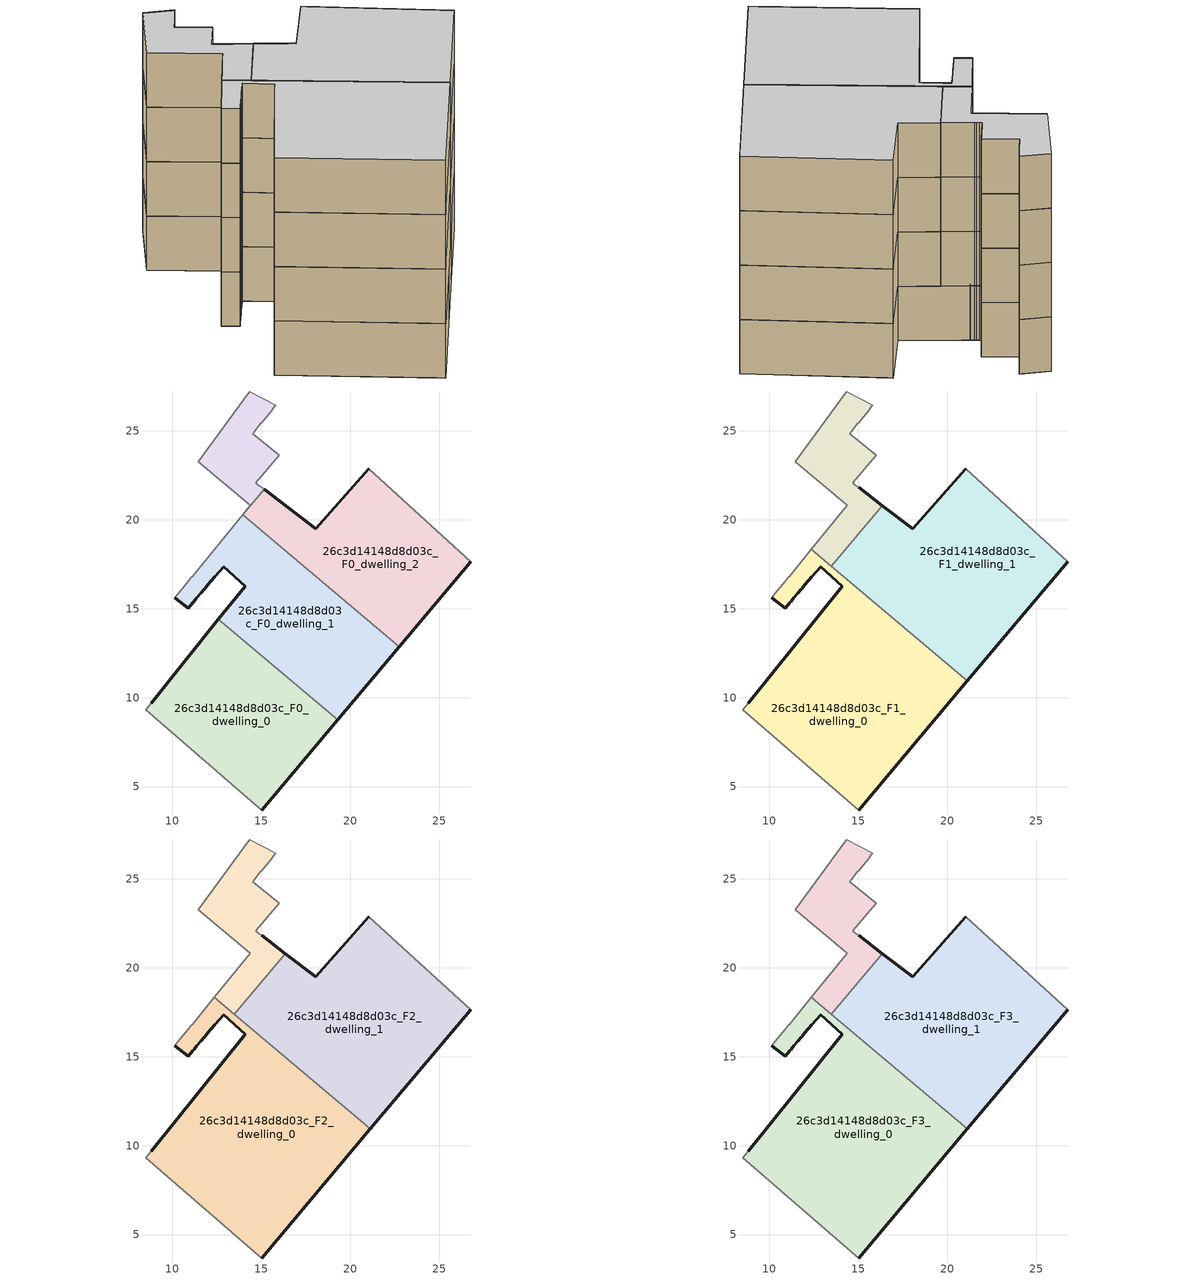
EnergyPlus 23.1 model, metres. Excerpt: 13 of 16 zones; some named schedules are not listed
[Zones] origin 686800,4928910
26c3d14148d8d03c_F0_dwelling_0
 floor ground (EU_floor_Construction): 15.03,3.68 19.29,8.75 12.59,14.39 8.82,9.7 8.51,9.32 z0
 wall outside (EU_wall_Construction): 8.82,9.7 12.59,14.39 / 19.29,8.75 15.03,3.68 z0:3
 wall to 26c3d14148d8d03c_F0_dwelling_1 (EU_wall_Construction): 12.59,14.39 19.29,8.75 z0:3
 wall adiabatic (EU_wall_Construction): 15.03,3.68 8.51,9.32 8.82,9.7 z0:3
26c3d14148d8d03c_F0_dwelling_1
 floor ground (EU_floor_Construction): 19.29,8.75 22.75,12.87 13.95,20.27 11.11,16.8 11.08,16.76 10.89,16.53 10.56,16.12 10.55,16.11 10.15,15.62 10.89,15.04 11.28,15.49 11.38,15.61 11.61,15.88 11.81,16.1 11.85,16.15 12,16.33 12.2,16.56 12.39,16.79 12.42,16.81 12.88,17.36 14.09,16.26 12.59,14.39 z0
 wall outside (EU_wall_Construction): 22.75,12.87 19.29,8.75 / 12.59,14.39 14.09,16.26 12.88,17.36 12.42,16.81 12.39,16.79 12.2,16.56 12,16.33 11.85,16.15 11.81,16.1 11.61,15.88 11.38,15.61 11.28,15.49 10.89,15.04 10.15,15.62 z0:3
 wall adiabatic (EU_wall_Construction): 10.15,15.62 10.55,16.11 10.56,16.12 10.89,16.53 11.08,16.76 11.11,16.8 13.95,20.27 z0:3
 wall to 26c3d14148d8d03c_F0_dwelling_2 (EU_wall_Construction): 13.96,20.27 22.75,12.87 z0:3
26c3d14148d8d03c_F0_dwelling_2
 floor ground (EU_floor_Construction): 22.75,12.87 26.77,17.64 21.05,22.85 18.06,19.49 15.17,21.7 13.96,20.27 z0
 wall outside (EU_wall_Construction): 26.77,17.64 22.75,12.87 / 15.17,21.7 18.06,19.49 21.05,22.85 z0:3
 wall adiabatic (EU_wall_Construction): 21.05,22.85 26.77,17.64 z0:3
 wall to 26c3d14148d8d03c_F0_dwelling_3 (EU_wall_Construction): 13.96,20.27 15.17,21.7 z0:3
26c3d14148d8d03c_F0_dwelling_3
 floor ground (EU_floor_Construction): 15.17,21.7 15.02,21.81 14.92,21.89 14.81,21.97 14.69,22.07 16,23.62 14.51,24.83 14.61,24.94 14.98,25.41 15.03,25.46 15.55,26.11 15.74,26.34 15.82,26.43 14.34,27.18 14.31,27.12 11.47,23.26 14.38,20.8 13.95,20.27 13.96,20.27 z0
 wall adiabatic (EU_wall_Construction): 13.95,20.27 14.38,20.8 11.47,23.26 14.31,27.12 14.34,27.18 15.82,26.43 15.74,26.34 15.55,26.11 15.03,25.46 14.98,25.41 14.61,24.94 14.51,24.83 16,23.62 14.69,22.07 14.81,21.97 14.92,21.89 15.02,21.81 15.17,21.7 z0:3
26c3d14148d8d03c_F1_dwelling_0
 floor to 26c3d14148d8d03c_F0_dwelling_0 (EU_floor_Construction): 15.03,3.68 19.29,8.75 12.59,14.39 8.82,9.7 8.51,9.32 z3
 floor to 26c3d14148d8d03c_F0_dwelling_1 (EU_floor_Construction): 19.29,8.75 21.14,10.95 12.36,18.33 10.15,15.62 10.89,15.04 11.2,15.4 11.22,15.42 11.38,15.61 11.61,15.88 11.81,16.1 11.85,16.15 12,16.33 12.2,16.56 12.39,16.79 12.42,16.81 12.88,17.36 14.09,16.26 12.59,14.39 z3
 wall outside (EU_wall_Construction): 21.14,10.95 15.03,3.68 / 8.82,9.7 14.09,16.26 12.88,17.36 12.42,16.81 12.39,16.79 12.2,16.56 12,16.33 11.85,16.15 11.81,16.1 11.61,15.88 11.38,15.61 11.22,15.42 11.14,15.33 10.89,15.04 10.15,15.62 z3:6
 wall adiabatic (EU_wall_Construction): 10.15,15.62 10.32,15.83 10.89,16.53 11.08,16.76 11.11,16.8 12.36,18.33 / 15.03,3.68 8.51,9.32 8.82,9.7 z3:6
 wall to 26c3d14148d8d03c_F1_dwelling_1 (EU_wall_Construction): 13.49,17.39 21.14,10.95 z3:6
 wall to 26c3d14148d8d03c_F1_dwelling_2 (EU_wall_Construction): 12.36,18.33 13.49,17.39 z3:6
26c3d14148d8d03c_F1_dwelling_1
 floor to 26c3d14148d8d03c_F0_dwelling_1 (EU_floor_Construction): 21.14,10.95 22.75,12.87 15.11,19.3 13.49,17.39 z3
 floor to 26c3d14148d8d03c_F0_dwelling_2 (EU_floor_Construction): 22.75,12.87 26.77,17.64 21.05,22.85 18.06,19.49 16.36,20.79 15.11,19.3 z3
 wall outside (EU_wall_Construction): 26.77,17.64 21.14,10.95 / 16.36,20.79 18.06,19.49 21.05,22.85 z3:6
 wall adiabatic (EU_wall_Construction): 21.05,22.85 26.77,17.64 z3:6
 wall to 26c3d14148d8d03c_F1_dwelling_2 (EU_wall_Construction): 13.49,17.39 16.36,20.79 z3:6
26c3d14148d8d03c_F1_dwelling_2
 floor to 26c3d14148d8d03c_F0_dwelling_3 (EU_floor_Construction): 15.17,21.7 15.02,21.81 14.92,21.89 14.81,21.97 14.69,22.07 16,23.62 14.51,24.83 14.61,24.94 14.98,25.41 15.03,25.46 15.55,26.11 15.74,26.34 15.82,26.43 14.34,27.18 14.31,27.12 11.47,23.26 14.38,20.8 13.96,20.27 z3
 floor to 26c3d14148d8d03c_F0_dwelling_1 (EU_floor_Construction): 13.49,17.39 15.11,19.3 13.95,20.27 12.36,18.33 z3
 floor to 26c3d14148d8d03c_F0_dwelling_2 (EU_floor_Construction): 15.11,19.3 16.36,20.79 15.17,21.7 13.96,20.27 z3
 wall outside (EU_wall_Construction): 15.02,21.81 16.36,20.79 z3:6
 wall adiabatic (EU_wall_Construction): 12.36,18.33 14.38,20.8 11.47,23.26 14.31,27.12 14.34,27.18 15.82,26.43 15.74,26.34 15.55,26.11 15.03,25.46 14.98,25.41 14.61,24.94 14.51,24.83 16,23.62 14.69,22.07 14.81,21.97 14.92,21.89 15.02,21.81 z3:6
26c3d14148d8d03c_F2_dwelling_0
 floor to 26c3d14148d8d03c_F1_dwelling_0 (EU_floor_Construction): 15.03,3.68 21.14,10.95 12.36,18.33 11.11,16.8 11.08,16.76 10.89,16.53 10.32,15.83 10.15,15.62 10.89,15.04 11.14,15.33 11.22,15.42 11.38,15.61 11.61,15.88 11.81,16.1 11.85,16.15 12,16.33 12.2,16.56 12.39,16.79 12.42,16.81 12.88,17.36 14.09,16.26 8.82,9.7 8.51,9.32 z6
 wall outside (EU_wall_Construction): 21.14,10.95 15.03,3.68 / 8.82,9.7 14.09,16.26 12.88,17.36 12.42,16.81 12.39,16.79 12.2,16.56 12,16.33 11.85,16.15 11.81,16.1 11.61,15.88 11.38,15.61 11.22,15.42 11.14,15.33 10.89,15.04 10.15,15.62 z6:9
 wall adiabatic (EU_wall_Construction): 10.15,15.62 10.32,15.83 10.89,16.53 11.08,16.76 11.11,16.8 12.36,18.33 / 15.03,3.68 8.51,9.32 8.82,9.7 z6:9
 wall to 26c3d14148d8d03c_F2_dwelling_1 (EU_wall_Construction): 13.49,17.39 21.14,10.95 z6:9
 wall to 26c3d14148d8d03c_F2_dwelling_2 (EU_wall_Construction): 12.36,18.33 13.49,17.39 z6:9
26c3d14148d8d03c_F2_dwelling_1
 floor to 26c3d14148d8d03c_F1_dwelling_1 (EU_floor_Construction): 21.14,10.95 26.77,17.64 21.05,22.85 18.06,19.49 16.36,20.79 13.49,17.39 z6
 wall outside (EU_wall_Construction): 26.77,17.64 21.14,10.95 / 16.36,20.79 18.06,19.49 21.05,22.85 z6:9
 wall adiabatic (EU_wall_Construction): 21.05,22.85 26.77,17.64 z6:9
 wall to 26c3d14148d8d03c_F2_dwelling_2 (EU_wall_Construction): 13.49,17.39 16.36,20.79 z6:9
26c3d14148d8d03c_F2_dwelling_2
 floor to 26c3d14148d8d03c_F1_dwelling_2 (EU_floor_Construction): 13.49,17.39 16.36,20.79 15.02,21.81 14.92,21.89 14.81,21.97 14.69,22.07 16,23.62 14.51,24.83 14.61,24.94 14.98,25.41 15.03,25.46 15.55,26.11 15.74,26.34 15.82,26.43 14.34,27.18 14.31,27.12 11.47,23.26 14.38,20.8 12.36,18.33 z6
 wall outside (EU_wall_Construction): 15.02,21.81 16.36,20.79 z6:9
 wall adiabatic (EU_wall_Construction): 12.36,18.33 14.38,20.8 11.47,23.26 14.31,27.12 14.34,27.18 15.82,26.43 15.74,26.34 15.55,26.11 15.03,25.46 14.98,25.41 14.61,24.94 14.51,24.83 16,23.62 14.69,22.07 14.81,21.97 14.92,21.89 15.02,21.81 z6:9
26c3d14148d8d03c_F3_dwelling_0
 floor to 26c3d14148d8d03c_F2_dwelling_0 (EU_floor_Construction): 15.03,3.68 21.14,10.95 12.36,18.33 11.11,16.8 11.08,16.76 10.89,16.53 10.32,15.83 10.15,15.62 10.89,15.04 11.14,15.33 11.22,15.42 11.38,15.61 11.61,15.88 11.81,16.1 11.85,16.15 12,16.33 12.2,16.56 12.39,16.79 12.42,16.81 12.88,17.36 14.09,16.26 8.82,9.7 8.51,9.32 z9
 wall outside (EU_wall_Construction): 21.14,10.95 15.03,3.68 / 8.82,9.7 14.09,16.26 12.88,17.36 12.42,16.81 12.39,16.79 12.2,16.56 12,16.33 11.85,16.15 11.81,16.1 11.61,15.88 11.38,15.61 11.22,15.42 11.14,15.33 10.89,15.04 10.15,15.62 z9:12
 wall adiabatic (EU_wall_Construction): 10.15,15.62 10.32,15.83 10.89,16.53 11.08,16.76 11.11,16.8 12.36,18.33 / 15.03,3.68 8.51,9.32 8.82,9.7 z9:12
 wall to 26c3d14148d8d03c_F3_dwelling_1 (EU_wall_Construction): 13.49,17.39 21.14,10.95 z9:12
 wall to 26c3d14148d8d03c_F3_dwelling_2 (EU_wall_Construction): 12.36,18.33 13.49,17.39 z9:12
 ceiling to 26c3d14148d8d03c_F4_dwelling_0 (EU_floor_Construction): 14.09,16.26 12.88,17.36 12.42,16.81 12.39,16.79 12.2,16.56 12,16.33 11.85,16.15 11.81,16.1 11.61,15.88 11.38,15.61 11.22,15.42 11.14,15.33 10.89,15.04 10.15,15.62 10.32,15.83 10.89,16.53 11.08,16.76 11.11,16.8 12.36,18.33 21.14,10.95 15.03,3.68 8.51,9.32 8.82,9.7 z12
26c3d14148d8d03c_F3_dwelling_1
 floor to 26c3d14148d8d03c_F2_dwelling_1 (EU_floor_Construction): 21.14,10.95 26.77,17.64 21.05,22.85 18.06,19.49 16.36,20.79 13.49,17.39 z9
 wall outside (EU_wall_Construction): 26.77,17.64 21.14,10.95 / 16.36,20.79 18.06,19.49 21.05,22.85 z9:12
 wall adiabatic (EU_wall_Construction): 21.05,22.85 26.77,17.64 z9:12
 wall to 26c3d14148d8d03c_F3_dwelling_2 (EU_wall_Construction): 13.49,17.39 16.36,20.79 z9:12
 ceiling to 26c3d14148d8d03c_F4_dwelling_1 (EU_floor_Construction): 26.77,17.64 21.14,10.95 13.49,17.39 16.36,20.79 18.06,19.49 21.05,22.85 z12
26c3d14148d8d03c_F3_dwelling_2
 floor to 26c3d14148d8d03c_F2_dwelling_2 (EU_floor_Construction): 13.49,17.39 16.36,20.79 15.02,21.81 14.92,21.89 14.81,21.97 14.69,22.07 16,23.62 14.51,24.83 14.61,24.94 14.98,25.41 15.03,25.46 15.55,26.11 15.74,26.34 15.82,26.43 14.34,27.18 14.31,27.12 11.47,23.26 14.38,20.8 12.36,18.33 z9
 wall outside (EU_wall_Construction): 15.02,21.81 16.36,20.79 z9:12
 wall adiabatic (EU_wall_Construction): 12.36,18.33 14.38,20.8 11.47,23.26 14.31,27.12 14.34,27.18 15.82,26.43 15.74,26.34 15.55,26.11 15.03,25.46 14.98,25.41 14.61,24.94 14.51,24.83 16,23.62 14.69,22.07 14.81,21.97 14.92,21.89 15.02,21.81 z9:12
 ceiling to 26c3d14148d8d03c_F4_dwelling_2 (EU_floor_Construction): 15.82,26.43 15.74,26.34 15.55,26.11 15.03,25.46 14.98,25.41 14.61,24.94 14.51,24.83 16,23.62 14.69,22.07 14.81,21.97 14.92,21.89 15.02,21.81 16.36,20.79 13.49,17.39 12.36,18.33 14.38,20.8 11.47,23.26 14.31,27.12 14.34,27.18 z12
[Building]
EU S2 Campaign: North Axis=0; Terrain=City; Solar Distribution=FullExterior
[Site:Location]
Bologna: Latitude=44.5; Longitude=11.25; Time Zone=1; Elevation=37
[SizingPeriod:WeatherFileDays]
AnnualSizingPeriod: Begin Month=1; Begin Day of Month=1; End Month=12; End Day of Month=31; Day of Week for Start Day=Monday; Use Weather File Daylight Saving Period=No; Use Weather File Rain and Snow Indicators=No
[MATERIAL]
EU_InternalMass_Material: Roughness=MediumRough; Thickness=0.1; Conductivity=1; Density=1800; Specific Heat=900; Thermal Absorptance=0.9; Solar Absorptance=0.7; Visible Absorptance=0.7
[MATERIAL:NOMASS] Roughness=MediumRough; Thermal Absorptance=0.9; Solar Absorptance=0.7; Visible Absorptance=0.7
Name | Thermal Resistance
EU_wall_NoMass | 0.905828
EU_floor_NoMass | 0.67114
[CONSTRUCTION]
EU_wall_Construction: EU_wall_NoMass
EU_floor_Construction: EU_floor_NoMass
EU_InternalMass_Construction: EU_InternalMass_Material
[ZONE] Type=1; Multiplier=1; Ceiling Height=autocalculate; Floor Area=autocalculate; Part of Total Floor Area=Yes
Name | Volume
26c3d14148d8d03c_F0_dwelling_0 | 171.047
26c3d14148d8d03c_F1_dwelling_0; 26c3d14148d8d03c_F2_dwelling_0; 26c3d14148d8d03c_F3_dwelling_0 | 259.208
26c3d14148d8d03c_F0_dwelling_1 | 174.571
26c3d14148d8d03c_F1_dwelling_1; 26c3d14148d8d03c_F2_dwelling_1; 26c3d14148d8d03c_F3_dwelling_1 | 237.785
26c3d14148d8d03c_F0_dwelling_2 | 171.167
26c3d14148d8d03c_F1_dwelling_2; 26c3d14148d8d03c_F2_dwelling_2; 26c3d14148d8d03c_F3_dwelling_2 | 62.6162
26c3d14148d8d03c_F0_dwelling_3 | 42.8159
[INTERNALMASS] Construction=EU_InternalMass_Construction
Name | Zone or ZoneList | Surface Area
26c3d14148d8d03c_F0_dwelling_0_EU_InternalMass | 26c3d14148d8d03c_F0_dwelling_0 | 57.0154
26c3d14148d8d03c_F0_dwelling_1_EU_InternalMass | 26c3d14148d8d03c_F0_dwelling_1 | 58.191
26c3d14148d8d03c_F0_dwelling_2_EU_InternalMass | 26c3d14148d8d03c_F0_dwelling_2 | 57.0576
26c3d14148d8d03c_F0_dwelling_3_EU_InternalMass | 26c3d14148d8d03c_F0_dwelling_3 | 14.2734
26c3d14148d8d03c_F1_dwelling_0_EU_InternalMass | 26c3d14148d8d03c_F1_dwelling_0 | 86.4028
26c3d14148d8d03c_F1_dwelling_1_EU_InternalMass | 26c3d14148d8d03c_F1_dwelling_1 | 79.2618
26c3d14148d8d03c_F1_dwelling_2_EU_InternalMass | 26c3d14148d8d03c_F1_dwelling_2 | 20.8739
26c3d14148d8d03c_F2_dwelling_0_EU_InternalMass | 26c3d14148d8d03c_F2_dwelling_0 | 86.4028
26c3d14148d8d03c_F2_dwelling_1_EU_InternalMass | 26c3d14148d8d03c_F2_dwelling_1 | 79.2618
26c3d14148d8d03c_F2_dwelling_2_EU_InternalMass | 26c3d14148d8d03c_F2_dwelling_2 | 20.8739
26c3d14148d8d03c_F3_dwelling_0_EU_InternalMass | 26c3d14148d8d03c_F3_dwelling_0 | 86.4028
26c3d14148d8d03c_F3_dwelling_1_EU_InternalMass | 26c3d14148d8d03c_F3_dwelling_1 | 79.2618
26c3d14148d8d03c_F3_dwelling_2_EU_InternalMass | 26c3d14148d8d03c_F3_dwelling_2 | 20.8739
[OTHEREQUIPMENT] Fuel Type=Electricity; Design Level Calculation Method=Watts/Area; Power per Zone Floor Area=1; Fraction Latent=0; Fraction Radiant=0; Fraction Lost=0; Carbon Dioxide Generation Rate=0; EndUse Subcategory=EU_Step8_InternalGains
Name | Zone or ZoneList or Space or SpaceList | Schedule
EU_Step8_InternalGain_26c3d14148d8d03c_F0_dwelling_0_f000 | 26c3d14148d8d03c_F0_dwelling_0 | EU_Step8_GainSchedule_26c3d14148d8d03c_F0_dwelling_0_f000
EU_Step8_InternalGain_26c3d14148d8d03c_F0_dwelling_1_f000 | 26c3d14148d8d03c_F0_dwelling_1 | EU_Step8_GainSchedule_26c3d14148d8d03c_F0_dwelling_1_f000
EU_Step8_InternalGain_26c3d14148d8d03c_F0_dwelling_2_f000 | 26c3d14148d8d03c_F0_dwelling_2 | EU_Step8_GainSchedule_26c3d14148d8d03c_F0_dwelling_2_f000
EU_Step8_InternalGain_26c3d14148d8d03c_F0_dwelling_3_f000 | 26c3d14148d8d03c_F0_dwelling_3 | EU_Step8_GainSchedule_26c3d14148d8d03c_F0_dwelling_3_f000
EU_Step8_InternalGain_26c3d14148d8d03c_F1_dwelling_0_f000 | 26c3d14148d8d03c_F1_dwelling_0 | EU_Step8_GainSchedule_26c3d14148d8d03c_F1_dwelling_0_f000
EU_Step8_InternalGain_26c3d14148d8d03c_F1_dwelling_1_f000 | 26c3d14148d8d03c_F1_dwelling_1 | EU_Step8_GainSchedule_26c3d14148d8d03c_F1_dwelling_1_f000
EU_Step8_InternalGain_26c3d14148d8d03c_F1_dwelling_2_f000 | 26c3d14148d8d03c_F1_dwelling_2 | EU_Step8_GainSchedule_26c3d14148d8d03c_F1_dwelling_2_f000
EU_Step8_InternalGain_26c3d14148d8d03c_F2_dwelling_0_f000 | 26c3d14148d8d03c_F2_dwelling_0 | EU_Step8_GainSchedule_26c3d14148d8d03c_F2_dwelling_0_f000
EU_Step8_InternalGain_26c3d14148d8d03c_F2_dwelling_1_f000 | 26c3d14148d8d03c_F2_dwelling_1 | EU_Step8_GainSchedule_26c3d14148d8d03c_F2_dwelling_1_f000
EU_Step8_InternalGain_26c3d14148d8d03c_F2_dwelling_2_f000 | 26c3d14148d8d03c_F2_dwelling_2 | EU_Step8_GainSchedule_26c3d14148d8d03c_F2_dwelling_2_f000
EU_Step8_InternalGain_26c3d14148d8d03c_F3_dwelling_0_f000 | 26c3d14148d8d03c_F3_dwelling_0 | EU_Step8_GainSchedule_26c3d14148d8d03c_F3_dwelling_0_f000
EU_Step8_InternalGain_26c3d14148d8d03c_F3_dwelling_1_f000 | 26c3d14148d8d03c_F3_dwelling_1 | EU_Step8_GainSchedule_26c3d14148d8d03c_F3_dwelling_1_f000
EU_Step8_InternalGain_26c3d14148d8d03c_F3_dwelling_2_f000 | 26c3d14148d8d03c_F3_dwelling_2 | EU_Step8_GainSchedule_26c3d14148d8d03c_F3_dwelling_2_f000
[ZONEVENTILATION:DESIGNFLOWRATE] Schedule=EU_AlwaysOn; Design Flow Rate Calculation Method=AirChanges/Hour; Air Changes per Hour=0.73129; Ventilation Type=Natural; Fan Pressure Rise=0; Fan Total Efficiency=1; Constant Term Coefficient=1; Temperature Term Coefficient=0; Velocity Term Coefficient=0; Velocity Squared Term Coefficient=0; Minimum Indoor Temperature=-100; Maximum Indoor Temperature=100; Delta Temperature=-100; Minimum Outdoor Temperature=-100; Maximum Outdoor Temperature=100; Maximum Wind Speed=40
Name | Zone or ZoneList or Space or SpaceList
EU_ConstantAir_26c3d14148d8d03c_F0_dwelling_0 | 26c3d14148d8d03c_F0_dwelling_0
EU_ConstantAir_26c3d14148d8d03c_F0_dwelling_1 | 26c3d14148d8d03c_F0_dwelling_1
EU_ConstantAir_26c3d14148d8d03c_F0_dwelling_2 | 26c3d14148d8d03c_F0_dwelling_2
EU_ConstantAir_26c3d14148d8d03c_F0_dwelling_3 | 26c3d14148d8d03c_F0_dwelling_3
EU_ConstantAir_26c3d14148d8d03c_F1_dwelling_0 | 26c3d14148d8d03c_F1_dwelling_0
EU_ConstantAir_26c3d14148d8d03c_F1_dwelling_1 | 26c3d14148d8d03c_F1_dwelling_1
EU_ConstantAir_26c3d14148d8d03c_F1_dwelling_2 | 26c3d14148d8d03c_F1_dwelling_2
EU_ConstantAir_26c3d14148d8d03c_F2_dwelling_0 | 26c3d14148d8d03c_F2_dwelling_0
EU_ConstantAir_26c3d14148d8d03c_F2_dwelling_1 | 26c3d14148d8d03c_F2_dwelling_1
EU_ConstantAir_26c3d14148d8d03c_F2_dwelling_2 | 26c3d14148d8d03c_F2_dwelling_2
EU_ConstantAir_26c3d14148d8d03c_F3_dwelling_0 | 26c3d14148d8d03c_F3_dwelling_0
EU_ConstantAir_26c3d14148d8d03c_F3_dwelling_1 | 26c3d14148d8d03c_F3_dwelling_1
EU_ConstantAir_26c3d14148d8d03c_F3_dwelling_2 | 26c3d14148d8d03c_F3_dwelling_2
[HVACTEMPLATE:THERMOSTAT] Constant Heating Setpoint=20; Constant Cooling Setpoint=50
EU_HeatOnly_26c3d14148d8d03c_F0_dwelling_0; EU_HeatOnly_26c3d14148d8d03c_F0_dwelling_1; EU_HeatOnly_26c3d14148d8d03c_F0_dwelling_2; EU_HeatOnly_26c3d14148d8d03c_F0_dwelling_3; EU_HeatOnly_26c3d14148d8d03c_F1_dwelling_0; EU_HeatOnly_26c3d14148d8d03c_F1_dwelling_1; EU_HeatOnly_26c3d14148d8d03c_F1_dwelling_2; EU_HeatOnly_26c3d14148d8d03c_F2_dwelling_0; EU_HeatOnly_26c3d14148d8d03c_F2_dwelling_1; EU_HeatOnly_26c3d14148d8d03c_F2_dwelling_2; EU_HeatOnly_26c3d14148d8d03c_F3_dwelling_0; EU_HeatOnly_26c3d14148d8d03c_F3_dwelling_1; EU_HeatOnly_26c3d14148d8d03c_F3_dwelling_2; EU_HeatOnly_26c3d14148d8d03c_F4_dwelling_0; EU_HeatOnly_26c3d14148d8d03c_F4_dwelling_1; EU_HeatOnly_26c3d14148d8d03c_F4_dwelling_2
